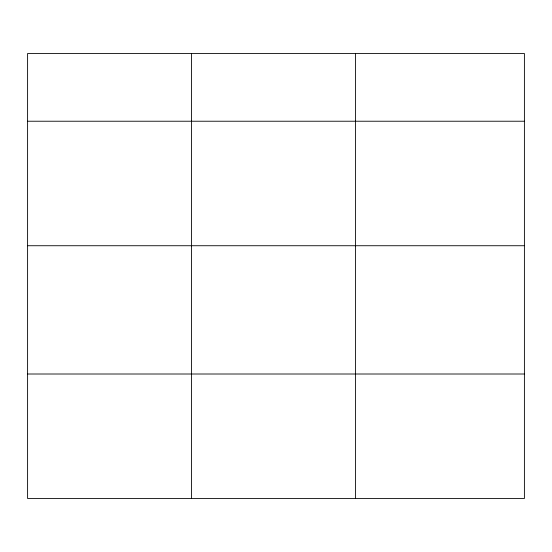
<?xml version="1.0" encoding="UTF-8"?>
<svg xmlns="http://www.w3.org/2000/svg" width="552" height="552" viewBox="0 0 552 552"><rect width="100%" height="100%" fill="white"/><g stroke="black" fill="none" stroke-linecap="round" stroke-linejoin="round"><path stroke-width="0.83" d="M524.4 245.73L524.4 53.496L27.6 53.496L27.6 498.504L524.4 498.504L524.4 245.73L27.6 245.73M27.6 121.226L524.4 121.226M27.6 374.008L524.4 374.008M355.488 53.496L355.488 498.504M191.544 53.496L191.544 498.504"/></g></svg>
